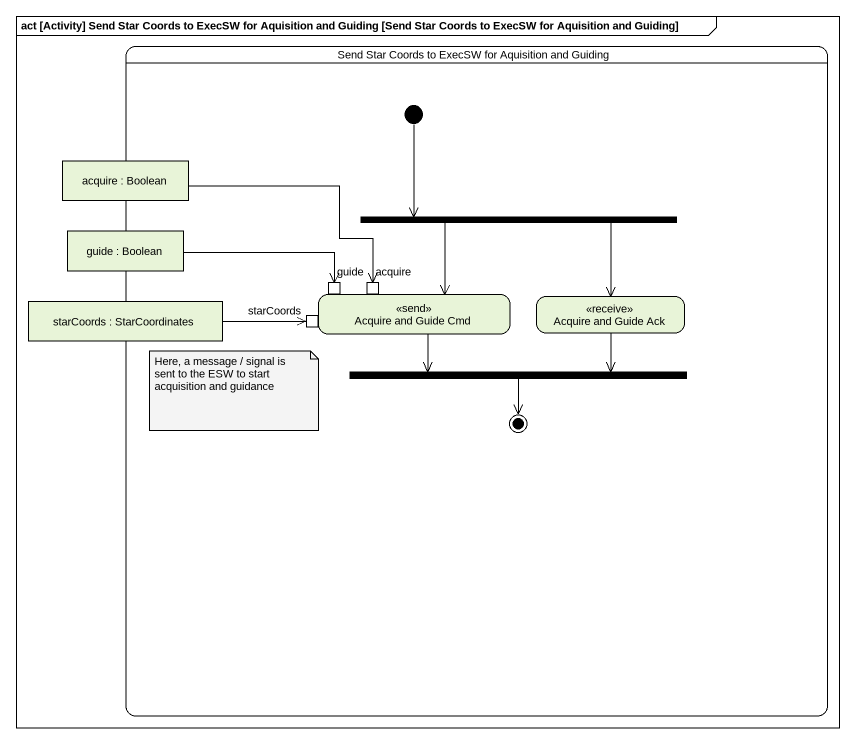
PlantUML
@startuml
mainframe act [Activity] Send Star Coords to ExecSW for Aquisition and Guiding [Send Star Coords to ExecSW for Aquisition and Guiding]
hide empty description
state "Send Star Coords to ExecSW for Aquisition and Guiding" as Send_Star_Coords_to_ExecSW {
  state "acquire : Boolean" as acquire <<object>>
  state "guide : Boolean" as guide <<object>>
  state fork1 <<fork>>
  state "starCoords : StarCoordinates" as starCoords <<object>>
  state "Acquire and Guide Cmd" as Acquire_and_Guide_Cmd <<send>> {
    state "guide" as guide_2 <<inputPin>>
    state "acquire" as acquire_2 <<inputPin>>
    state "starCoords" as starCoords_2 <<inputPin>>
  }
  state "Acquire and Guide Ack" as Acquire_and_Guide_Ack <<receive>>
  state fork2 <<join>>
  [*] --> fork1
  fork2 --> [*]
}
acquire -right-> acquire_2
guide -right-> guide_2
fork1 --> Acquire_and_Guide_Cmd
fork1 --> Acquire_and_Guide_Ack
starCoords -right-> starCoords_2
Acquire_and_Guide_Cmd -right-> fork2
Acquire_and_Guide_Ack --> fork2
note as N1
  Here, a message / signal is sent to the ESW to start acquisition and guidance
end note
@enduml
